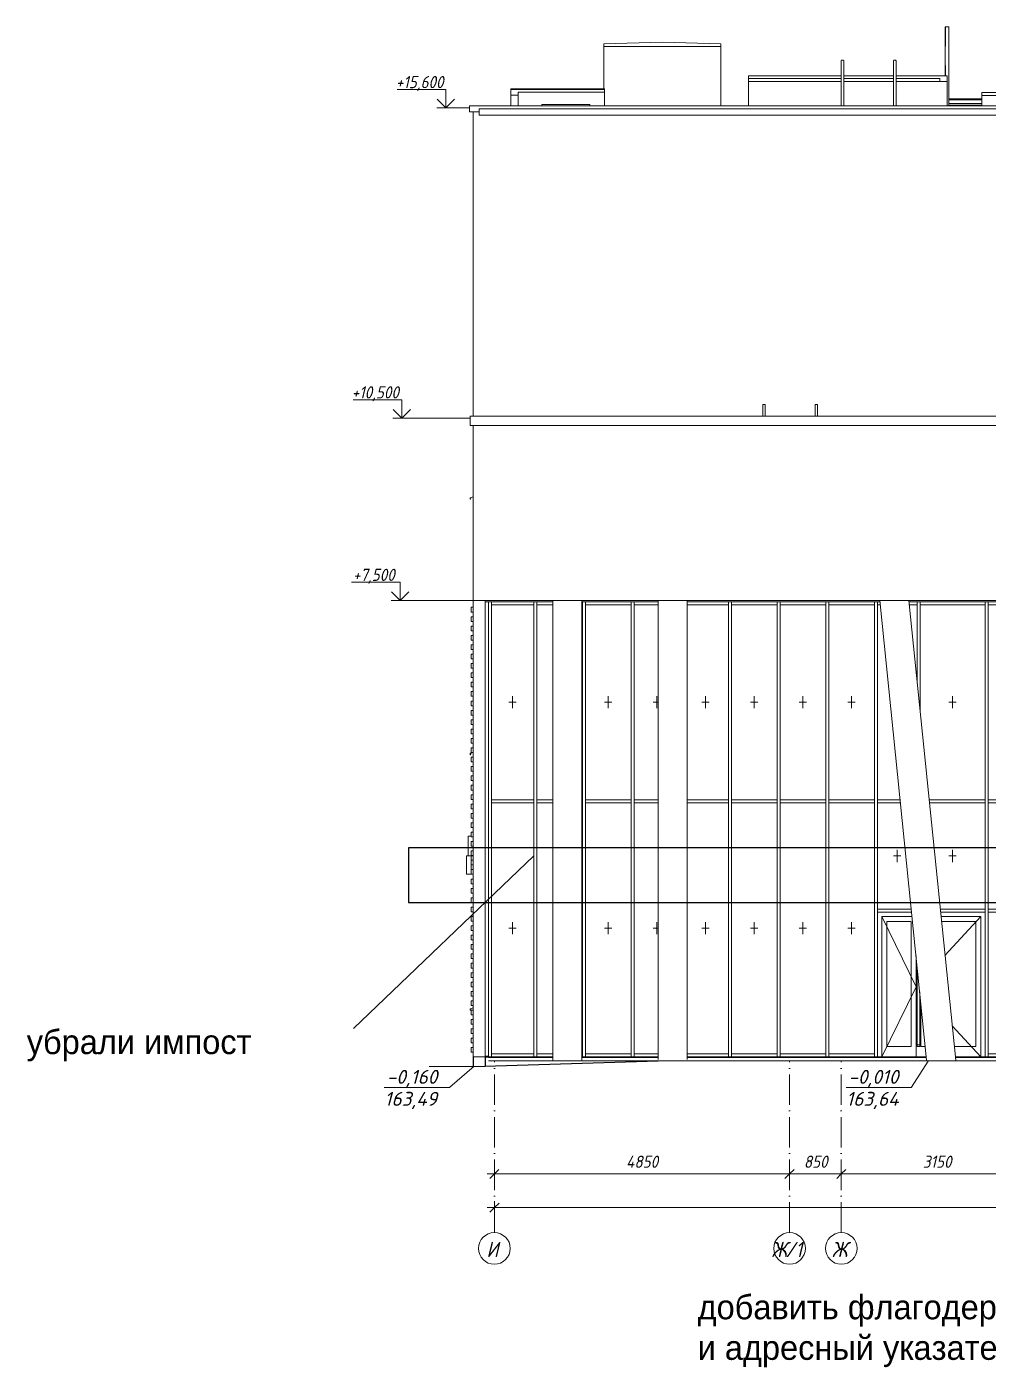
# Model space of a CAD drawing. Header units: millimetres. Extents: x -2128 to 116635, y -18248 to 18481.
# Drawn here: x 32590 to 48391, y -5103 to 16930 of the extents above; entities that cross this region are included whole.
import ezdxf

# ---------------------------------------------------------------- set-up
doc = ezdxf.new("R2010")
doc.units = ezdxf.units.MM
for name, pattern in [('200_ШТРИХ_ш1п0_6_', [160, 100, -60]), ('50_200_ШТРИХ_1Т_ш5_п1_п1_', [700, 500, -100, 0, -100]), ('Штрих', [635, 317.5, -317.5]), ('Штриховая', [600, 400, -200])]:
    doc.linetypes.add(name, pattern=pattern)
for name, color, linetype, lineweight in [('A-ANNO-DIMS', 7, 'Continuous', 9), ('A-ANNO-DIMS-100', 7, 'Continuous', 9), ('A-ANNO-NOTE', 7, 'Continuous', 9), ('A-COLS', 7, 'Continuous', 9), ('A-DETL-1', 7, 'Continuous', 5), ('A-DOOR-1', 7, 'Continuous', 5), ('A-FLOR', 7, 'Continuous', 9), ('A-GENM', 7, 'Continuous', 9), ('A-GENM-HDLN', 7, 'Штрих', 5), ('A-GLAZ-1', 7, 'Continuous', 5), ('A-GLAZ-3', 7, 'Штриховая', 5), ('A-GLAZ-CURT', 7, 'Continuous', 9), ('A-GLAZ-CURT-1', 7, 'Continuous', 5), ('A-GLAZ-CWMG', 7, 'Continuous', 9), ('A-ROOF', 7, 'Continuous', 9), ('A-WALL', 7, 'Continuous', 5), ('G-ANNO-DIMS', 7, 'Continuous', 9), ('G-ANNO-DIMS-1', 7, 'Continuous', 20), ('I-WALL', 7, 'Continuous', 5), ('S-COLS', 7, 'Continuous', 9), ('Оси', 7, 'Continuous', 9), ('Оси-1', 7, '50_200_ШТРИХ_1Т_ш5_п1_п1_', 9)]:
    doc.layers.add(name, color=color, linetype=linetype, lineweight=lineweight)
doc.layers.add('A-AREA', color=7, linetype='200_ШТРИХ_ш1п0_6_', lineweight=35, true_color=0x0000a0)
doc.styles.add('ISOCPEUR_I', font='isocpeui.ttf', dxfattribs={"width": 0.9, "height": 250})
doc.styles.add('ISOCPEUR_I_1', font='isocpeui.ttf', dxfattribs={"width": 0.9, "height": 200})
doc.styles.add('ISOCPEUR_I_2', font='isocpeui.ttf', dxfattribs={"height": 230})
doc.dimstyles.new('ISO-2_0_0_9К_Средний_с_подложкой_1', dxfattribs={"dimscale": 304.8, "dimtxt": 199.196235, "dimasz": 0.492126, "dimexe": 0.393701, "dimexo": 0, "dimgap": 0.131234, "dimtad": 1, "dimdec": 0, "dimzin": 0, "dimdsep": 46, "dimtxsty": 'ISOCPEUR_I_1', "dimblk1": 'OBLIQUE', "dimblk2": 'OBLIQUE', "dimsah": 1, "dimcen": 0.09, "dimdle": 0.393701, "dimazin": 0, "dimtfac": 1, "dimtdec": 4, "dimtix": 1, "dimtmove": 2, "dimatfit": 3, "dimfxl": 1, "dimtvp": 1, "dimtfill": 1, "dimtolj": 1, "dimtzin": 0, "dimarcsym": 2})

# ---------------------------------------------------------------- blocks, each defined once
blk = doc.blocks.new('Ось сетки - Круг_Ø6_00__ISO-2_5_0_9K_ кружки поменьше-23056867-АР2_Фасад ___-А')
at = {"layer": 'Оси'}
blk.add_circle((0, -3152), 260, dxfattribs=at)
blk = doc.blocks.new('DIMBLOCK28-АР2_Фасад ___-А')
at = {"layer": 'A-ANNO-DIMS-100', "transparency": 16777216}
for p, q in [((40276, -2374), (40276, -2600)), ((40276, -2480), (40276, -2374)), ((67276, -2374), (67276, -2600)), ((67276, -2480), (67276, -2374)), ((40156, -2480), (67396, -2480))]:
    blk.add_line(p, q, dxfattribs=at)
at = {"layer": 'A-ANNO-DIMS-100', "lineweight": 20, "transparency": 16777216}
for p, q in [((40276, -2480), (40351, -2405)), ((67276, -2480), (67351, -2405)), ((40276, -2480), (40201, -2555)), ((67276, -2480), (67201, -2555))]:
    blk.add_line(p, q, dxfattribs=at)
at = {"layer": 'A-ANNO-DIMS-100', "color": 0, "transparency": 16777216, "insert": (53235, -2179), "char_height": 200, "width": 758.48, "attachment_point": 1, "line_spacing_factor": 1.149209, "style": 'ISOCPEUR_I_1', "bg_fill": 3, "box_fill_scale": 1.25, "bg_fill_color": 256, "bg_fill_true_color": 13158600, "bg_fill_transparency": 0}
blk.add_mtext('27000', dxfattribs=at)
blk = doc.blocks.new('_Oblique')
at = {"color": 0, "linetype": 'ByBlock', "lineweight": -2}
blk.add_line((-0.5, -0.5), (0.5, 0.5), dxfattribs=at)

msp = doc.modelspace()

# ---------------------------------------------------------------- hatches: boundary and pattern name
at = {"layer": 'A-GENM'}
for points in [[(39815.2, 3125.5), (39815.2, 3127.8), (39814, 3127.8), (39814, 3125.5)], [(39814, 3123.9), (39815.2, 3123.9), (39815.2, 3125.5), (39814, 3125.5)], [(39815.2, 3119.2), (39815.2, 3123.9), (39814, 3123.9), (39814, 3119.2)], [(39815.2, 3113.4), (39815.2, 3119.2), (39814, 3119.2), (39814, 3113.4)], [(39814, 3110.1), (39815.2, 3110.8), (39815.2, 3113.4), (39814, 3112.9), (39814, 3110.8)], [(39814, 3045.2), (39815.2, 3045.2), (39815.2, 3065.3), (39814, 3065.3), (39814, 3048.9)]]:
    msp.add_hatch(color=256, dxfattribs=at).paths.add_polyline_path(points, flags=0)

# ---------------------------------------------------------------- linework, layer by layer
at = {"color": 1}
for p, q in [((51956, 3432), (38861, 3432)), ((38861, 3432), (38861, 2535)), ((37960, 464), (40920.8, 3300.2)), ((38861, 2535), (51956, 2535))]:
    msp.add_line(p, q, dxfattribs=at)
for p, q in [((39925.8, 0), (39925.8, -160)), ((40125.8, 0), (40125.8, -154.1)), ((39936.8, -160), (42966.8, -65))]:
    msp.add_line(p, q)
at = {"layer": 'A-ANNO-DIMS'}
for p, q in [((40155.8, -1927.5), (45125.8, -1927.5)), ((40275.8, -1821.5), (40275.8, -2047.5)), ((40275.8, -1927.5), (40275.8, -1821.5)), ((45125.8, -1821.5), (45125.8, -2047.5)), ((45125.8, -1927.5), (45125.8, -1821.5)), ((45125.8, -1821.5), (45125.8, -2047.5)), ((45125.8, -1927.5), (45125.8, -1821.5)), ((45125.8, -1927.5), (45975.8, -1927.5)), ((45975.8, -1821.5), (45975.8, -2047.5)), ((45975.8, -1927.5), (45975.8, -1821.5))]:
    msp.add_line(p, q, dxfattribs=at)
at = {"layer": 'A-ANNO-DIMS', "lineweight": 20}
for p, q in [((40275.8, -1927.5), (40200.8, -2002.5)), ((40275.8, -1927.5), (40350.8, -1852.5)), ((45125.8, -1927.5), (45050.8, -2002.5)), ((45125.8, -1927.5), (45050.8, -2002.5)), ((45125.8, -1927.5), (45200.8, -1852.5)), ((45125.8, -1927.5), (45200.8, -1852.5)), ((45975.8, -1927.5), (45900.8, -2002.5)), ((45975.8, -1927.5), (46050.8, -1852.5))]:
    msp.add_line(p, q, dxfattribs=at)
at = {"layer": 'A-ANNO-NOTE'}
for p, q in [((39941.7, -155.8), (39540.8, -501)), ((47405, -71.2), (47129.4, -501)), ((39540.8, -504.1), (38466, -504.1)), ((47129.4, -504.1), (46054.6, -504.1))]:
    msp.add_line(p, q, dxfattribs=at)
at = {"layer": 'A-AREA'}
msp.add_line((40175.8, 0), (40125.8, 0), dxfattribs=at)
at = {"layer": 'A-COLS'}
for p, q in [((41236.8, 7500), (41236.8, -54.1)), ((41714.8, -54.1), (41714.8, 7500)), ((42966.8, 7500), (42966.8, -48.1)), ((43444.8, -48.1), (43444.8, 7500)), ((46608, 7500), (47379.5, -53.9)), ((47857.5, -53.9), (47086, 7500))]:
    msp.add_line(p, q, dxfattribs=at)
at = {"layer": 'A-DETL-1'}
for p, q in [((39865.8, 15600), (39685.8, 15600)), ((39875.7, 10499.5), (39750.7, 10499.5)), ((40125.8, -160), (39205.8, -160))]:
    msp.add_line(p, q, dxfattribs=at)
at = {"layer": 'A-DOOR-1'}
for p, q in [((46642.8, 0), (46642.8, 2303)), ((47139.4, 2303), (46642.8, 2303)), ((46642.8, 2303), (47205.8, 1151.5)), ((46722.8, 2223), (46722.8, 170)), ((46722.8, 2223), (47125.8, 2223)), ((47125.8, 170), (47125.8, 2223)), ((48268.8, 2303), (47616.3, 2303)), ((47624.3, 2223), (48188.8, 2223)), ((48268.8, 2303), (47680.8, 1666.1)), ((48188.8, 2223), (48188.8, 170)), ((48268.8, 2303), (48268.8, 0)), ((47205.8, 1657.6), (47205.8, 0)), ((47205.8, 0), (47205.8, 1657.6)), ((47205.8, 1151.5), (46642.8, 0)), ((47225.8, 1173.2), (47205.8, 1151.5)), ((47205.8, 1151.5), (47225.8, 1129.8)), ((47285.8, 170), (47285.8, 866.3)), ((47799.7, 508.1), (48268.8, 0)), ((47205.8, 0), (46642.8, 0)), ((46722.8, 170), (47125.8, 170)), ((47357, 170), (47285.8, 170)), ((48188.8, 170), (47834.3, 170)), ((47374.1, 0), (47205.8, 0)), ((48268.8, 0), (47851.8, 0))]:
    msp.add_line(p, q, dxfattribs=at)
at = {"layer": 'A-FLOR'}
for p, q in [((48285.8, 15850), (48578.8, 15850)), ((48285.8, 15800), (48285.8, 15850)), ((48885.6, 15800), (48285.8, 15800)), ((40025.8, 15580), (56525.8, 15580)), ((40025.8, 15580), (40025.8, 15480)), ((56525.8, 15480), (40025.8, 15480)), ((40175.8, -15), (41236.8, -15)), ((52075.8, -65), (40175.8, -65)), ((41714.7, -15), (42966.8, -15)), ((43444.7, -15), (47375.6, -15)), ((47853.5, -15), (50644.1, -15))]:
    msp.add_line(p, q, dxfattribs=at)
at = {"layer": 'A-GENM'}
for p, q in [((47683.6, 16930), (47746.6, 16930)), ((47683.6, 16124), (47683.6, 16930)), ((47746.6, 16930), (47746.6, 15629.9)), ((45975.8, 16372.6), (45975.8, 15629.9)), ((46007.8, 16380.6), (45983.8, 16380.6)), ((45983.8, 16380.6), (46007.8, 16380.6)), ((46015.8, 15629.9), (46015.8, 16372.6)), ((46835.8, 16372.6), (46835.8, 15629.9)), ((46867.8, 16380.6), (46843.8, 16380.6)), ((46843.8, 16380.6), (46867.8, 16380.6)), ((46875.8, 15629.9), (46875.8, 16372.6)), ((48285.8, 15748), (47746.6, 15748)), ((47746.6, 15730), (48285.8, 15730)), ((39865.8, 15629.9), (39865.8, 15530)), ((56751.5, 15629.9), (39865.8, 15629.9)), ((39865.8, 15530), (40025.8, 15530)), ((44685.8, 10713.7), (44685.8, 10529.7)), ((44717.8, 10721.7), (44693.8, 10721.7)), ((44725.8, 10529.7), (44725.8, 10713.7)), ((45545.8, 10713.7), (45545.8, 10529.7)), ((45577.8, 10721.7), (45553.8, 10721.7)), ((45585.8, 10529.7), (45585.8, 10713.7)), ((39875.7, 10384), (39875.7, 10529.7)), ((52502.8, 10529.7), (39875.7, 10529.7)), ((39882.8, 10376.9), (52495.7, 10376.9)), ((39845.8, 3615), (39843.8, 3615)), ((39843.8, 3615), (39843.8, 3611.7)), ((39843.8, 3611.7), (39843.8, 3615)), ((39845.8, 3615), (39843.8, 3615)), ((39843.8, 3615), (39843.8, 3611.7)), ((39843.8, 3590), (39843.8, 3615)), ((39843.8, 3335), (39843.8, 3590)), ((39895.8, 3625), (39845.8, 3625)), ((39845.8, 3590), (39845.8, 3625)), ((39845.8, 3335), (39845.8, 3590)), ((39843.8, 3310), (39843.8, 3335)), ((39843.8, 3313.3), (39843.8, 3310)), ((39843.8, 3310), (39843.8, 3313.3)), ((39843.8, 3313.3), (39843.8, 3310)), ((39843.8, 3310), (39845.8, 3310)), ((39843.8, 3310), (39845.8, 3310)), ((39845.8, 3301.2), (39845.8, 3335)), ((39814, 3128.7), (39814, 3129.4)), ((39814, 3127.8), (39814, 3129.4)), ((39814, 3128.7), (39814, 3129.4)), ((39815.2, 3129.4), (39814, 3129.4)), ((39815.2, 3129.4), (39814, 3129.4)), ((39815.2, 3129.4), (39814, 3129.4)), ((39814, 3128.7), (39814, 3129.4)), ((39815.2, 3129.4), (39814, 3129.4)), ((39814, 3126.8), (39814, 3128.7)), ((39815.2, 3128.7), (39814, 3128.7)), ((39815.2, 3128.7), (39814, 3128.7)), ((39814, 3126.9), (39814, 3128.7)), ((39815.2, 3128.7), (39814, 3128.7)), ((39815.2, 3128.3), (39814, 3128.3)), ((39815.2, 3128), (39814, 3128)), ((39815.2, 3128), (39814, 3128)), ((39815.2, 3127.9), (39814, 3127.9)), ((39814, 3125.5), (39814, 3127.8)), ((39815.2, 3127.8), (39814, 3127.8)), ((39814, 3126.1), (39814, 3126.9)), ((39815.2, 3126.9), (39814, 3126.9)), ((39814, 3123.9), (39814, 3126.9)), ((39814, 3125.5), (39814, 3126.9)), ((39815.2, 3126.9), (39814, 3126.9)), ((39815.2, 3126.9), (39814, 3126.9)), ((39814, 3125.5), (39814, 3126.8)), ((39815.2, 3126.8), (39814, 3126.8)), ((39814, 3126.1), (39815.2, 3126.1)), ((39815.2, 3126.1), (39814, 3126.1)), ((39814, 3123.9), (39814, 3125.5)), ((39815.2, 3125.5), (39814, 3125.5)), ((39815.2, 3125.3), (39814, 3125.3)), ((39814, 3119.2), (39814, 3123.9)), ((39815.2, 3123.9), (39814, 3123.9)), ((39814, 3113.4), (39814, 3119.2)), ((39815.2, 3119.2), (39814, 3119.2)), ((39814, 3110.1), (39814, 3113.4)), ((39815.2, 3113.4), (39814, 3113.4)), ((39814, 3109), (39814, 3110.1)), ((39815.2, 3110.1), (39814, 3110.1)), ((39814, 3106.7), (39814, 3109.3)), ((39815.2, 3109.3), (39814, 3109.3)), ((39814, 3109.3), (39815.2, 3109.3)), ((39815.2, 3109.3), (39814, 3109.3)), ((39815.2, 3109), (39814, 3109)), ((39815.2, 3109), (39814, 3109)), ((39815.2, 3109), (39814, 3109)), ((39814, 3105.2), (39814, 3106.7)), ((39815.2, 3106.7), (39814, 3106.7)), ((39815.2, 3105.2), (39814, 3105.2)), ((39815.2, 3007), (39815.2, 3293)), ((39815.2, 3293), (39815.8, 3293)), ((39815.8, 3000), (39815.8, 3300)), ((39895.8, 3300), (39815.8, 3300)), ((39895.8, 3300), (39895.8, 3229.8)), ((39895.8, 3300), (39925.8, 3300)), ((39895.8, 3152.5), (39895.8, 3075.5)), ((39814, 3045.2), (39814, 3065.3)), ((39815.2, 3065.3), (39814, 3065.3)), ((39814, 3042.6), (39814, 3045.2)), ((39814, 3045.2), (39815.2, 3045.2)), ((39815.2, 3044.9), (39814, 3044.9)), ((39814, 3041.1), (39814, 3042.6)), ((39815.2, 3042.6), (39814, 3042.6)), ((39815.2, 3041.1), (39814, 3041.1)), ((39815.8, 3007), (39815.2, 3007)), ((39815.8, 3000), (39895.8, 3000))]:
    msp.add_line(p, q, dxfattribs=at)
at = {"layer": 'A-GENM', "flags": 128}
for points in [[(45983.8, 16380.6), (45982, 16380.4), (45980.3, 16379.8), (45978.8, 16378.9), (45977.5, 16377.6), (45976.5, 16376.1), (45976, 16374.4), (45975.8, 16372.6)], [(45975.8, 16372.6), (45976, 16374.4), (45976.5, 16376.1), (45977.5, 16377.6), (45978.8, 16378.9), (45980.3, 16379.8), (45982, 16380.4), (45983.8, 16380.6)], [(46015.8, 16372.6), (46015.6, 16374.4), (46015, 16376.1), (46014, 16377.6), (46012.7, 16378.9), (46011.2, 16379.8), (46009.5, 16380.4), (46007.8, 16380.6)], [(46007.8, 16380.6), (46009.5, 16380.4), (46011.2, 16379.8), (46012.7, 16378.9), (46014, 16377.6), (46015, 16376.1), (46015.6, 16374.4), (46015.8, 16372.6)], [(46843.8, 16380.6), (46842, 16380.4), (46840.3, 16379.8), (46838.8, 16378.9), (46837.5, 16377.6), (46836.5, 16376.1), (46836, 16374.4), (46835.8, 16372.6)], [(46835.8, 16372.6), (46836, 16374.4), (46836.5, 16376.1), (46837.5, 16377.6), (46838.8, 16378.9), (46840.3, 16379.8), (46842, 16380.4), (46843.8, 16380.6)], [(46875.8, 16372.6), (46875.6, 16374.4), (46875, 16376.1), (46874, 16377.6), (46872.7, 16378.9), (46871.2, 16379.8), (46869.5, 16380.4), (46867.8, 16380.6)], [(46867.8, 16380.6), (46869.5, 16380.4), (46871.2, 16379.8), (46872.7, 16378.9), (46874, 16377.6), (46875, 16376.1), (46875.6, 16374.4), (46875.8, 16372.6)], [(44693.8, 10721.7), (44692, 10721.5), (44690.3, 10720.9), (44688.8, 10720), (44687.5, 10718.7), (44686.5, 10717.2), (44686, 10715.5), (44685.8, 10713.7)], [(44725.8, 10713.7), (44725.6, 10715.5), (44725, 10717.2), (44724, 10718.7), (44722.7, 10720), (44721.2, 10720.9), (44719.5, 10721.5), (44717.8, 10721.7)], [(45553.8, 10721.7), (45552, 10721.5), (45550.3, 10720.9), (45548.8, 10720), (45547.5, 10718.7), (45546.5, 10717.2), (45546, 10715.5), (45545.8, 10713.7)], [(45585.8, 10713.7), (45585.6, 10715.5), (45585, 10717.2), (45584, 10718.7), (45582.7, 10720), (45581.2, 10720.9), (45579.5, 10721.5), (45577.8, 10721.7)]]:
    msp.add_lwpolyline(points, dxfattribs=at)
at = {"layer": 'A-GENM'}
msp.add_open_spline([(39883.5, 10377), (39883.2, 10376.9), (39882.7, 10376.9), (39881.8, 10377), (39881, 10377.1), (39880.2, 10377.4), (39879.4, 10377.8), (39878.7, 10378.2), (39878, 10378.8), (39877.4, 10379.4), (39876.9, 10380), (39876.3, 10381), (39875.8, 10382.3), (39875.7, 10383.5), (39875.7, 10384)], degree=3, knots=[0.22222222, 0.22222222, 0.22222222, 0.22222222, 0.27777778, 0.33333333, 0.38888889, 0.44444444, 0.5, 0.55555556, 0.61111111, 0.66666667, 0.72222222, 0.77777778, 0.88888889, 1, 1, 1, 1], dxfattribs=at)
msp.add_open_spline([(39883.5, 10377), (39883.2, 10376.9), (39882.7, 10376.9), (39882.1, 10377), (39881.8, 10377)], degree=3, dxfattribs=at)
at = {"layer": 'A-GENM-HDLN'}
msp.add_line((47689.6, 16930), (47689.6, 16124), dxfattribs=at)
at = {"layer": 'A-GLAZ-1'}
for p, q in [((39925.8, 9202.5), (39875.8, 9188)), ((39875.8, 9188), (39875.8, 9163)), ((39875.8, 9163), (39881.8, 9163)), ((39876.8, 9187.2), (39925.8, 9201.5)), ((39876.8, 9164), (39876.8, 9187.2)), ((39881.1, 9164), (39876.8, 9164)), ((39885.9, 9177.4), (39881.1, 9164)), ((39881.8, 9163), (39886.9, 9177.1)), ((39886.9, 9177.1), (39885.9, 9177.4)), ((39918.6, 5000.5), (39875.8, 4988)), ((39875.8, 4988), (39875.8, 4963)), ((39875.8, 4963), (39881.8, 4963)), ((39876.8, 4987.2), (39922.2, 5000.5)), ((39876.8, 4964), (39876.8, 4987.2)), ((39881.1, 4964), (39876.8, 4964)), ((39885.9, 4977.4), (39881.1, 4964)), ((39881.8, 4963), (39886.9, 4977.1)), ((39886.9, 4977.1), (39885.9, 4977.4)), ((39925.8, 802.5), (39875.8, 788)), ((39875.8, 788), (39875.8, 763)), ((39875.8, 763), (39881.8, 763)), ((39876.8, 787.2), (39925.8, 801.5)), ((39876.8, 764), (39876.8, 787.2)), ((39881.1, 764), (39876.8, 764)), ((39885.9, 777.4), (39881.1, 764)), ((39881.8, 763), (39886.9, 777.1)), ((39886.9, 777.1), (39885.9, 777.4))]:
    msp.add_line(p, q, dxfattribs=at)
at = {"layer": 'A-GLAZ-3'}
for p, q in [((40513.3, 5827.7), (40633.3, 5827.7)), ((40573.3, 5927.7), (40573.3, 5727.7)), ((42085.8, 5827.7), (42205.8, 5827.7)), ((42145.8, 5927.7), (42145.8, 5727.7)), ((42885.8, 5827.7), (42967.1, 5827.7)), ((42945.8, 5927.7), (42945.8, 5727.7)), ((43685.8, 5827.7), (43805.8, 5827.7)), ((43745.8, 5927.7), (43745.8, 5727.7)), ((44485.8, 5827.7), (44605.8, 5827.7)), ((44545.8, 5927.7), (44545.8, 5727.7)), ((45285.8, 5827.7), (45405.8, 5827.7)), ((45345.8, 5927.7), (45345.8, 5727.7)), ((46085.8, 5827.7), (46205.8, 5827.7)), ((46145.8, 5927.7), (46145.8, 5727.7)), ((47745.8, 5827.7), (47865.8, 5827.7)), ((47805.8, 5927.7), (47805.8, 5727.7)), ((46895.8, 3400.2), (46895.8, 3200.2)), ((47805.8, 3400.2), (47805.8, 3200.2)), ((46835.8, 3300.2), (46955.8, 3300.2)), ((47745.8, 3300.2), (47865.8, 3300.2)), ((40573.3, 2212.7), (40573.3, 2012.7)), ((42145.8, 2212.7), (42145.8, 2012.7)), ((42945.8, 2212.7), (42945.8, 2012.7)), ((43745.8, 2212.7), (43745.8, 2012.7)), ((44545.8, 2212.7), (44545.8, 2012.7)), ((45345.8, 2212.7), (45345.8, 2012.7)), ((46145.8, 2212.7), (46145.8, 2012.7)), ((40513.3, 2112.7), (40633.3, 2112.7)), ((42085.8, 2112.7), (42205.8, 2112.7)), ((42885.8, 2112.7), (42966.9, 2112.7)), ((43685.8, 2112.7), (43805.8, 2112.7)), ((44485.8, 2112.7), (44605.8, 2112.7)), ((45285.8, 2112.7), (45405.8, 2112.7)), ((46085.8, 2112.7), (46205.8, 2112.7))]:
    msp.add_line(p, q, dxfattribs=at)
at = {"layer": 'A-GLAZ-CURT'}
for p, q in [((47225.8, 1454.1), (47225.8, 170)), ((47265.8, 170), (47265.8, 1064.2)), ((47223.8, 195.3), (47223.8, 170)), ((47223.8, 195.3), (47267.8, 195.3)), ((47267.8, 170), (47223.8, 170)), ((47267.8, 170), (47267.8, 195.3))]:
    msp.add_line(p, q, dxfattribs=at)
at = {"layer": 'A-GLAZ-CURT-1'}
for p, q in [((46642.8, 0), (46570.8, 0)), ((48340.8, 0), (48268.8, 0))]:
    msp.add_line(p, q, dxfattribs=at)
at = {"layer": 'A-GLAZ-CWMG'}
for p, q in [((40125.8, 7480), (40175.8, 7480)), ((40175.8, 7480.1), (40225.8, 7480.1)), ((40175.8, 7480.1), (40175.8, 4200.4)), ((40225.8, 7430.1), (40225.8, 7480.1)), ((40225.8, 7480.1), (40920.8, 7480.1)), ((40225.8, 7480.1), (40225.8, 4200.4)), ((40225.8, 7430.1), (40920.8, 7430.1)), ((40920.8, 7480.1), (40970.8, 7480.1)), ((40920.8, 7480.1), (40920.8, 4200.4)), ((40920.8, 7480.1), (40920.8, 7430.1)), ((40970.8, 7480.1), (40970.8, 4200.4)), ((40970.8, 7430.1), (40970.8, 7480.1)), ((40970.8, 7480.1), (41238.3, 7480.1)), ((40970.8, 7430.1), (41238, 7430.1)), ((41713.2, 7480.1), (41720.8, 7480.1)), ((41713.5, 7430.1), (41720.8, 7430.1)), ((41720.8, 7480.1), (41770.8, 7480.1)), ((41720.8, 7480.1), (41720.8, 4200.4)), ((41720.8, 7480.1), (41720.8, 7430.1)), ((41770.8, 7480.1), (41770.8, 4200.4)), ((41770.8, 7430.1), (41770.8, 7480.1)), ((41770.8, 7480.1), (42520.8, 7480.1)), ((41770.8, 7430.1), (42520.8, 7430.1)), ((42520.8, 7480.1), (42570.8, 7480.1)), ((42520.8, 7480.1), (42520.8, 4200.4)), ((42520.8, 7480.1), (42520.8, 7430.1)), ((42570.8, 7480.1), (42570.8, 4200.4)), ((42570.8, 7430.1), (42570.8, 7480.1)), ((42570.8, 7480.1), (42968.3, 7480.1)), ((42570.8, 7430.1), (42968, 7430.1)), ((43443.2, 7480.1), (44120.8, 7480.1)), ((43443.5, 7430.1), (44120.8, 7430.1)), ((44120.8, 7480.1), (44170.8, 7480.1)), ((44120.8, 7480.1), (44120.8, 4200.4)), ((44120.8, 7480.1), (44120.8, 7430.1)), ((44170.8, 7480.1), (44170.8, 4200.4)), ((44170.8, 7430.1), (44170.8, 7480.1)), ((44170.8, 7480.1), (44920.8, 7480.1)), ((44170.8, 7430.1), (44920.8, 7430.1)), ((44920.8, 7480.1), (44970.8, 7480.1)), ((44920.8, 7480.1), (44920.8, 4200.4)), ((44920.8, 7480.1), (44920.8, 7430.1)), ((44970.8, 7480.1), (44970.8, 4200.4)), ((44970.8, 7430.1), (44970.8, 7480.1)), ((44970.8, 7480.1), (45720.8, 7480.1)), ((44970.8, 7430.1), (45720.8, 7430.1)), ((45720.8, 7480.1), (45770.8, 7480.1)), ((45720.8, 7480.1), (45720.8, 4200.4)), ((45720.8, 7480.1), (45720.8, 7430.1)), ((45770.8, 7480.1), (45770.8, 4200.4)), ((45770.8, 7430.1), (45770.8, 7480.1)), ((45770.8, 7480.1), (46125.8, 7480.1)), ((45770.8, 7430.1), (46125.8, 7430.1)), ((46125.8, 7480.1), (46520.8, 7480.1)), ((46125.8, 7430.1), (46520.8, 7430.1)), ((46520.8, 7480.1), (46570.8, 7480.1)), ((46520.8, 7480.1), (46520.8, 4200.4)), ((46520.8, 7480.1), (46520.8, 7430.1)), ((46570.8, 7480.1), (46570.8, 4200.4)), ((46570.8, 7430.1), (46570.8, 7480.1)), ((46570.8, 7480.1), (46611.6, 7480.1)), ((46570.8, 7430.1), (46616.4, 7430.1)), ((47086.6, 7480.1), (47220.8, 7480.1)), ((47091.9, 7430.1), (47220.8, 7430.1)), ((47220.8, 7480.1), (47270.8, 7480.1)), ((47220.8, 7480.1), (47220.8, 6179)), ((47220.8, 7480.1), (47220.8, 7430.1)), ((47270.8, 7480.1), (47270.8, 5684.6)), ((47270.8, 7430.1), (47270.8, 7480.1)), ((47270.8, 7480.1), (48340.8, 7480.1)), ((47270.8, 7430.1), (48340.8, 7430.1)), ((48340.8, 7480.1), (48340.8, 7430.1)), ((48340.8, 7480.1), (48390.8, 7480.1)), ((48340.8, 7480.1), (48340.8, 4200.4)), ((48390.8, 7430.1), (48390.8, 7480.1)), ((48390.8, 7480.1), (48940.8, 7480.1)), ((48390.8, 7480.1), (48390.8, 4200.4)), ((48390.8, 7430.1), (48940.8, 7430.1)), ((40175.8, 4200.4), (40175.8, 2400)), ((40225.8, 4175.4), (40225.8, 4225.4)), ((40225.8, 4225.4), (40920.8, 4225.4)), ((40225.8, 4200.4), (40225.8, 2400)), ((40920.8, 4225.4), (40920.8, 4175.4)), ((40920.8, 4200.4), (40920.8, 2400)), ((40970.8, 4175.4), (40970.8, 4225.4)), ((40970.8, 4225.4), (41237.1, 4225.4)), ((40970.8, 4200.4), (40970.8, 2400)), ((41714.2, 4225.4), (41720.8, 4225.4)), ((41720.8, 4225.4), (41720.8, 4175.4)), ((41720.8, 4200.4), (41720.8, 2400)), ((41770.8, 4175.4), (41770.8, 4225.4)), ((41770.8, 4225.4), (42520.8, 4225.4)), ((41770.8, 4200.4), (41770.8, 2400)), ((42520.8, 4225.4), (42520.8, 4175.4)), ((42520.8, 4200.4), (42520.8, 2400)), ((42570.8, 4175.4), (42570.8, 4225.4)), ((42570.8, 4225.4), (42967.1, 4225.4)), ((42570.8, 4200.4), (42570.8, 2400)), ((43444.4, 4225.4), (44120.8, 4225.4)), ((44120.8, 4225.4), (44120.8, 4175.4)), ((44120.8, 4200.4), (44120.8, 2400)), ((44170.8, 4175.4), (44170.8, 4225.4)), ((44170.8, 4225.4), (44920.8, 4225.4)), ((44170.8, 4200.4), (44170.8, 2400)), ((44920.8, 4225.4), (44920.8, 4175.4)), ((44920.8, 4200.4), (44920.8, 2400)), ((44970.8, 4175.4), (44970.8, 4225.4)), ((44970.8, 4225.4), (45720.8, 4225.4)), ((44970.8, 4200.4), (44970.8, 2400)), ((45720.8, 4225.4), (45720.8, 4175.4)), ((45720.8, 4200.4), (45720.8, 2400)), ((45770.8, 4175.4), (45770.8, 4225.4)), ((45770.8, 4225.4), (46125.8, 4225.4)), ((45770.8, 4200.4), (45770.8, 2400)), ((46125.8, 4225.4), (46520.8, 4225.4)), ((46520.8, 4225.4), (46520.8, 4175.4)), ((46520.8, 4200.4), (46520.8, 2400)), ((46570.8, 4175.4), (46570.8, 4225.4)), ((46570.8, 4225.4), (46943.2, 4225.4)), ((46570.8, 4200.4), (46570.8, 2400)), ((47419.7, 4225.4), (48340.8, 4225.4)), ((48340.8, 4225.4), (48340.8, 4175.4)), ((48340.8, 4200.4), (48340.8, 2400)), ((48390.8, 4175.4), (48390.8, 4225.4)), ((48390.8, 4225.4), (48940.8, 4225.4)), ((48390.8, 4200.4), (48390.8, 2400)), ((40225.8, 4175.4), (40920.8, 4175.4)), ((40970.8, 4175.4), (41237.1, 4175.4)), ((41714.3, 4175.4), (41720.8, 4175.4)), ((41770.8, 4175.4), (42520.8, 4175.4)), ((42570.8, 4175.4), (42967.1, 4175.4)), ((43444.4, 4175.4), (44120.8, 4175.4)), ((44170.8, 4175.4), (44920.8, 4175.4)), ((44970.8, 4175.4), (45720.8, 4175.4)), ((45770.8, 4175.4), (46125.8, 4175.4)), ((46125.8, 4175.4), (46520.8, 4175.4)), ((46570.8, 4175.4), (46948.5, 4175.4)), ((47424.6, 4175.4), (48340.8, 4175.4)), ((48390.8, 4175.4), (48940.8, 4175.4)), ((46570.8, 2375), (46570.8, 2425)), ((46570.8, 2425), (47126.6, 2425)), ((47604.1, 2425), (48340.8, 2425)), ((48340.8, 2425), (48340.8, 2375)), ((48390.8, 2375), (48390.8, 2425)), ((48390.8, 2425), (48940.8, 2425)), ((40175.8, 2400), (40175.8, 0)), ((40225.8, 2400), (40225.8, 0)), ((40920.8, 2400), (40920.8, 0)), ((40970.8, 2400), (40970.8, 0)), ((41720.8, 2400), (41720.8, 0)), ((41770.8, 2400), (41770.8, 0)), ((42520.8, 2400), (42520.8, 0)), ((42570.8, 2400), (42570.8, 0)), ((44120.8, 2400), (44120.8, 0)), ((44170.8, 2400), (44170.8, 0)), ((44920.8, 2400), (44920.8, 0)), ((44970.8, 2400), (44970.8, 0)), ((45720.8, 2400), (45720.8, 0)), ((45770.8, 2400), (45770.8, 0)), ((46520.8, 2400), (46520.8, 0)), ((46570.8, 2400), (46570.8, 0)), ((46570.8, 2375), (47131.8, 2375)), ((47609.1, 2375), (48340.8, 2375)), ((48340.8, 2400), (48340.8, 0)), ((48390.8, 2400), (48390.8, 0)), ((48390.8, 2375), (48940.8, 2375)), ((40175.8, 0), (40166.9, 0)), ((40225.8, 0), (40175.8, 0)), ((40225.8, 0), (40225.8, 50)), ((40920.8, 50), (40225.8, 50)), ((40920.8, 0), (40225.8, 0)), ((40920.8, 50), (40920.8, 0)), ((40970.8, 0), (40920.8, 0)), ((40970.8, 0), (40970.8, 50)), ((41236.8, 50), (40970.8, 50)), ((41236.8, 0), (40970.8, 0)), ((41720.8, 0), (41714.5, 0)), ((41720.8, 50), (41714.7, 50)), ((41720.8, 50), (41720.8, 0)), ((41770.8, 0), (41720.8, 0)), ((41770.8, 0), (41770.8, 50)), ((42520.8, 50), (41770.8, 50)), ((42520.8, 0), (41770.8, 0)), ((42520.8, 50), (42520.8, 0)), ((42570.8, 0), (42520.8, 0)), ((42570.8, 0), (42570.8, 50)), ((42966.8, 50), (42570.8, 50)), ((42966.8, 0), (42570.8, 0)), ((44120.8, 0), (43444.5, 0)), ((44120.8, 50), (43444.7, 50)), ((44120.8, 50), (44120.8, 0)), ((44170.8, 0), (44120.8, 0)), ((44170.8, 0), (44170.8, 50)), ((44920.8, 50), (44170.8, 50)), ((44920.8, 0), (44170.8, 0)), ((44920.8, 50), (44920.8, 0)), ((44970.8, 0), (44920.8, 0)), ((44970.8, 0), (44970.8, 50)), ((45720.8, 50), (44970.8, 50)), ((45720.8, 0), (44970.8, 0)), ((45720.8, 50), (45720.8, 0)), ((45770.8, 0), (45720.8, 0)), ((45770.8, 0), (45770.8, 50)), ((46125.8, 50), (45770.8, 50)), ((46125.8, 0), (45770.8, 0)), ((46520.8, 50), (46125.8, 50)), ((46520.8, 0), (46125.8, 0)), ((46520.8, 50), (46520.8, 0)), ((46570.8, 0), (46520.8, 0)), ((48390.8, 0), (48340.8, 0)), ((48390.8, 0), (48390.8, 50)), ((48940.8, 50), (48390.8, 50)), ((48940.8, 0), (48390.8, 0))]:
    msp.add_line(p, q, dxfattribs=at)
at = {"layer": 'A-ROOF'}
for p, q in [((43035.8, 16677.8), (42075.8, 16649)), ((42075.8, 16649), (42075.8, 16605)), ((42075.8, 16605), (43995.8, 16605)), ((43995.8, 16649), (43035.8, 16677.8)), ((43995.8, 16649), (43995.8, 16605)), ((44452.7, 16030), (44452.7, 16124)), ((45976, 16124), (44452.7, 16124)), ((46836, 16124), (46015.5, 16124)), ((47714.6, 16124), (46875.5, 16124)), ((47714.6, 16030), (47714.6, 16124)), ((40545.8, 15912.2), (40545.8, 15805)), ((40545.8, 15912.2), (42085.4, 15912.2)), ((42085.4, 15899), (40545.8, 15899)), ((42085.4, 15853), (42085.4, 15912.2)), ((45976, 16030), (44452.7, 16030)), ((46836, 16030), (46015.5, 16030)), ((47714.6, 16030), (46875.5, 16030)), ((40665.8, 15805), (40545.8, 15805)), ((40665.8, 15805), (40665.8, 15853)), ((40665.8, 15853), (42085.4, 15853)), ((48285.8, 15667), (47746.6, 15667)), ((48285.8, 15644), (47746.6, 15644))]:
    msp.add_line(p, q, dxfattribs=at)
at = {"layer": 'A-WALL'}
for p, q in [((42075.8, 15912.2), (42075.8, 16605)), ((43995.8, 16605), (43995.8, 15629.9)), ((45976, 16080), (44452.7, 16080)), ((44452.7, 15629.9), (44452.7, 16030)), ((46836, 16080), (46015.5, 16080)), ((47594.6, 16080), (46875.5, 16080)), ((47594.6, 16030), (47594.6, 16080)), ((47714.6, 16030), (47714.6, 15629.9)), ((40545.8, 15629.9), (40545.8, 15805)), ((40565.8, 15804.9), (40665.8, 15804.9)), ((40665.8, 15805), (40665.8, 15629.9)), ((41055.4, 15629.9), (41055.4, 15655)), ((41055.4, 15655), (41845.4, 15655)), ((41845.4, 15655), (41845.4, 15629.9)), ((42085.4, 15629.9), (42085.4, 15853)), ((39925.8, 15530), (39925.8, 10529.7)), ((39925.8, 7500), (39925.8, 10377)), ((39925.8, 7500), (52452.8, 7500)), ((40166.9, 0), (40125.8, 0))]:
    msp.add_line(p, q, dxfattribs=at)
at = {"layer": 'G-ANNO-DIMS', "extrusion": (0, 0, -1)}
for p, q in [((39478.8, 15900), (38678.8, 15900)), ((39478.8, 15600), (39478.8, 15900)), ((39630.4, 15600), (39330.4, 15600)), ((38753, 10799.5), (37953, 10799.5)), ((38753, 10499.5), (38753, 10799.5)), ((38904.6, 10499.5), (38604.6, 10499.5)), ((38725.9, 7800), (37925.9, 7800)), ((38725.9, 7500), (38725.9, 7800)), ((38877.5, 7500), (38577.5, 7500))]:
    msp.add_line(p, q, dxfattribs=at)
at = {"layer": 'G-ANNO-DIMS'}
for p, q in [((39733.2, 15600), (39478.8, 15600)), ((39819.3, 10499.5), (38753, 10499.5)), ((41540.9, 7500), (38725.9, 7500))]:
    msp.add_line(p, q, dxfattribs=at)
at = {"layer": 'G-ANNO-DIMS-1', "extrusion": (0, 0, -1)}
for p, q in [((39478.8, 15600), (39337.3, 15741.4)), ((39478.8, 15600), (39620.2, 15741.4)), ((38753, 10499.5), (38611.6, 10641)), ((38753, 10499.5), (38894.4, 10641)), ((38725.9, 7500), (38584.4, 7641.4)), ((38725.9, 7500), (38867.3, 7641.4))]:
    msp.add_line(p, q, dxfattribs=at)
at = {"layer": 'I-WALL'}
for p, q in [((48285.8, 15629.9), (48285.8, 15800)), ((39895.8, 7310.5), (39895.8, 7387.5)), ((39925.8, 7387.5), (39895.8, 7387.5)), ((39925.8, 7310.5), (39895.8, 7310.5)), ((39895.8, 7156.5), (39895.8, 7233.5)), ((39925.8, 7233.5), (39895.8, 7233.5)), ((39925.8, 7156.5), (39895.8, 7156.5)), ((39895.8, 7002.5), (39895.8, 7079.5)), ((39925.8, 7079.5), (39895.8, 7079.5)), ((39925.8, 7002.5), (39895.8, 7002.5)), ((39895.8, 6848.5), (39895.8, 6925.5)), ((39925.8, 6925.5), (39895.8, 6925.5)), ((39925.8, 6848.5), (39895.8, 6848.5)), ((39895.8, 6694.5), (39895.8, 6771.5)), ((39925.8, 6771.5), (39895.8, 6771.5)), ((39925.8, 6694.5), (39895.8, 6694.5)), ((39895.8, 6540.5), (39895.8, 6617.5)), ((39925.8, 6617.5), (39895.8, 6617.5)), ((39925.8, 6540.5), (39895.8, 6540.5)), ((39895.8, 6386.5), (39895.8, 6463.5)), ((39925.8, 6463.5), (39895.8, 6463.5)), ((39925.8, 6386.5), (39895.8, 6386.5)), ((39895.8, 6232.5), (39895.8, 6309.5)), ((39925.8, 6309.5), (39895.8, 6309.5)), ((39925.8, 6232.5), (39895.8, 6232.5)), ((39895.8, 6078.5), (39895.8, 6155.5)), ((39925.8, 6155.5), (39895.8, 6155.5)), ((39925.8, 6078.5), (39895.8, 6078.5)), ((39895.8, 5924.5), (39895.8, 6001.5)), ((39925.8, 6001.5), (39895.8, 6001.5)), ((39925.8, 5924.5), (39895.8, 5924.5)), ((39895.8, 5770.5), (39895.8, 5847.5)), ((39925.8, 5847.5), (39895.8, 5847.5)), ((39925.8, 5770.5), (39895.8, 5770.5)), ((39895.8, 5616.5), (39895.8, 5693.5)), ((39925.8, 5693.5), (39895.8, 5693.5)), ((39925.8, 5616.5), (39895.8, 5616.5)), ((39895.8, 5462.5), (39895.8, 5539.5)), ((39925.8, 5539.5), (39895.8, 5539.5)), ((39925.8, 5462.5), (39895.8, 5462.5)), ((39895.8, 5308.5), (39895.8, 5385.5)), ((39925.8, 5385.5), (39895.8, 5385.5)), ((39925.8, 5308.5), (39895.8, 5308.5)), ((39895.8, 5154.5), (39895.8, 5231.5)), ((39925.8, 5231.5), (39895.8, 5231.5)), ((39925.8, 5154.5), (39895.8, 5154.5)), ((39895.8, 5000.5), (39895.8, 5077.5)), ((39925.8, 5077.5), (39895.8, 5077.5)), ((39925.8, 5000.5), (39895.8, 5000.5)), ((39895.8, 4846.5), (39895.8, 4923.5)), ((39925.8, 4923.5), (39895.8, 4923.5)), ((39925.8, 4846.5), (39895.8, 4846.5)), ((39895.8, 4692.5), (39895.8, 4769.5)), ((39925.8, 4769.5), (39895.8, 4769.5)), ((39925.8, 4692.5), (39895.8, 4692.5)), ((39895.8, 4538.5), (39895.8, 4615.5)), ((39925.8, 4615.5), (39895.8, 4615.5)), ((39925.8, 4538.5), (39895.8, 4538.5)), ((39895.8, 4384.5), (39895.8, 4461.5)), ((39925.8, 4461.5), (39895.8, 4461.5)), ((39925.8, 4384.5), (39895.8, 4384.5)), ((39895.8, 4230.5), (39895.8, 4307.5)), ((39925.8, 4307.5), (39895.8, 4307.5)), ((39925.8, 4230.5), (39895.8, 4230.5)), ((39895.8, 4076), (39895.8, 4153)), ((39925.8, 4153), (39895.8, 4153)), ((39925.8, 4076), (39895.8, 4076)), ((39895.8, 3922), (39895.8, 3999)), ((39925.8, 3999), (39895.8, 3999)), ((39925.8, 3922), (39895.8, 3922)), ((39895.8, 3768), (39895.8, 3845)), ((39925.8, 3845), (39895.8, 3845)), ((39925.8, 3768), (39895.8, 3768)), ((39895.8, 3614), (39895.8, 3691)), ((39925.8, 3691), (39895.8, 3691)), ((39925.8, 3614), (39895.8, 3614)), ((39895.8, 3460.5), (39895.8, 3537.5)), ((39925.8, 3537.5), (39895.8, 3537.5)), ((39925.8, 3460.5), (39895.8, 3460.5)), ((39895.8, 3306.5), (39895.8, 3383.5)), ((39925.8, 3383.5), (39895.8, 3383.5)), ((39925.8, 3306.5), (39895.8, 3306.5)), ((39895.8, 3152.5), (39895.8, 3229.8)), ((39925.8, 3229.8), (39895.8, 3229.8)), ((39925.8, 3152.5), (39895.8, 3152.5)), ((39895.8, 2998.5), (39895.8, 3075.5)), ((39925.8, 3075.5), (39895.8, 3075.5)), ((39925.8, 2998.5), (39895.8, 2998.5)), ((39895.8, 2844.5), (39895.8, 2921.5)), ((39925.8, 2921.5), (39895.8, 2921.5)), ((39925.8, 2844.5), (39895.8, 2844.5)), ((39895.8, 2690.5), (39895.8, 2767.5)), ((39925.8, 2767.5), (39895.8, 2767.5)), ((39925.8, 2690.5), (39895.8, 2690.5)), ((39895.8, 2536.5), (39895.8, 2613.5)), ((39925.8, 2613.5), (39895.8, 2613.5)), ((39925.8, 2536.5), (39895.8, 2536.5)), ((39895.8, 2382.5), (39895.8, 2459.5)), ((39925.8, 2459.5), (39895.8, 2459.5)), ((39925.8, 2382.5), (39895.8, 2382.5)), ((39895.8, 2228.5), (39895.8, 2305.5)), ((39925.8, 2305.5), (39895.8, 2305.5)), ((39925.8, 2228.5), (39895.8, 2228.5)), ((39895.8, 2074.5), (39895.8, 2151.5)), ((39925.8, 2151.5), (39895.8, 2151.5)), ((39925.8, 2074.5), (39895.8, 2074.5)), ((39895.8, 1920.5), (39895.8, 1997.5)), ((39925.8, 1997.5), (39895.8, 1997.5)), ((39925.8, 1920.5), (39895.8, 1920.5)), ((39895.8, 1766.5), (39895.8, 1843.5)), ((39925.8, 1843.5), (39895.8, 1843.5)), ((39925.8, 1766.5), (39895.8, 1766.5)), ((39895.8, 1612.5), (39895.8, 1689.5)), ((39925.8, 1689.5), (39895.8, 1689.5)), ((39925.8, 1612.5), (39895.8, 1612.5)), ((39895.8, 1458.5), (39895.8, 1535.5)), ((39925.8, 1535.5), (39895.8, 1535.5)), ((39925.8, 1458.5), (39895.8, 1458.5)), ((39895.8, 1304.5), (39895.8, 1381.5)), ((39925.8, 1381.5), (39895.8, 1381.5)), ((39925.8, 1304.5), (39895.8, 1304.5)), ((39895.8, 1150.5), (39895.8, 1227.5)), ((39925.8, 1227.5), (39895.8, 1227.5)), ((39925.8, 1150.5), (39895.8, 1150.5)), ((39895.8, 996.5), (39895.8, 1073.5)), ((39925.8, 1073.5), (39895.8, 1073.5)), ((39925.8, 996.5), (39895.8, 996.5)), ((39895.8, 842.5), (39895.8, 919.5)), ((39925.8, 919.5), (39895.8, 919.5)), ((39925.8, 842.5), (39895.8, 842.5)), ((39895.8, 688.5), (39895.8, 765.5)), ((39925.8, 765.5), (39895.8, 765.5)), ((39925.8, 688.5), (39895.8, 688.5)), ((39895.8, 534.5), (39895.8, 611.5)), ((39925.8, 611.5), (39895.8, 611.5)), ((39925.8, 534.5), (39895.8, 534.5)), ((39895.8, 380.5), (39895.8, 457.5)), ((39925.8, 457.5), (39895.8, 457.5)), ((39895.8, 380.5), (39925.8, 380.5)), ((39895.8, 226.5), (39895.8, 303.5)), ((39925.8, 303.5), (39895.8, 303.5)), ((39895.8, 226.5), (39925.8, 226.5)), ((39895.8, 72.5), (39895.8, 149.5)), ((39925.8, 149.5), (39895.8, 149.5)), ((39895.8, 72.5), (39925.8, 72.5))]:
    msp.add_line(p, q, dxfattribs=at)
at = {"layer": 'S-COLS'}
for p, q in [((39925.8, 7500), (39925.8, 0)), ((40125.8, 7500), (40125.8, 0)), ((40125.8, 0), (39925.8, 0))]:
    msp.add_line(p, q, dxfattribs=at)
at = {"layer": 'Оси-1'}
for p, q in [((40275.8, -2891.7), (40275.8, -80.1)), ((45125.8, -2891.7), (45125.8, -80.1)), ((45975.8, -2891.7), (45975.8, -80.1))]:
    msp.add_line(p, q, dxfattribs=at)

# ---------------------------------------------------------------- block references
at = {"layer": 'Оси'}
for p in [(40275.8, 0), (45125.8, 0), (45975.8, 0)]:
    msp.add_blockref('Ось сетки - Круг_Ø6_00__ISO-2_5_0_9K_ кружки поменьше-23056867-АР2_Фасад ___-А', p, dxfattribs=at)

# ---------------------------------------------------------------- texts
at = {"color": 1}
msp.add_text('убрали импост', height=400, dxfattribs=at).set_placement((32589, 43))
at = {"color": 1, "insert": (43615, -3916), "char_height": 400, "attachment_point": 1}
msp.add_mtext_dynamic_manual_height_columns('добавить флагодержатель и адресный указатель', width=7085, gutter_width=1, heights=[0], dxfattribs=at)
at = {"layer": 'A-ANNO-NOTE', "style": 'ISOCPEUR_I_2'}
for s, p in [('-0,160', (38505, -445.4)), ('-0,010', (46093.6, -445.4)), ('163,49', (38468, -807.5)), ('163,64', (46056.6, -807.5))]:
    msp.add_text(s, height=230, dxfattribs=at).set_placement(p)
at = {"layer": 'G-ANNO-DIMS', "style": 'ISOCPEUR_I_1', "width": 0.9}
for s, p in [('+15,600', (38656.5, 15921.3)), ('+10,500', (37930.7, 10820.8)), ('+7,500', (37949.4, 7821.3))]:
    msp.add_text(s, height=200, dxfattribs=at).set_placement(p)
at = {"layer": 'Оси', "char_height": 250, "attachment_point": 1, "style": 'ISOCPEUR_I'}
for s, insert, width in [('\\fISOCPEUR|b0|i1|c204|p34|;\\W.9;И', (40145.1, -3042.9), 223.671), ('\\fISOCPEUR|b0|i1|c204|p34|;\\W.9;Ж', (44828.6, -3042.9), 281.392), ('/1', (45060.7, -3042.9), 346.329), ('\\fISOCPEUR|b0|i1|c204|p34|;\\W.9;Ж', (45821.2, -3042.9), 281.392)]:
    msp.add_mtext(s, dxfattribs=dict(at, insert=insert, width=width))

# ---------------------------------------------------------------- next in the draw order: texts
at = {"layer": 'A-ANNO-DIMS', "char_height": 200, "attachment_point": 1, "line_spacing_factor": 1.149209, "style": 'ISOCPEUR_I_1', "bg_fill": 3, "box_fill_scale": 1.25, "bg_fill_color": 256, "bg_fill_true_color": 13158600, "bg_fill_transparency": 0}
for s, insert, width in [('4850', (42440.3, -1626.2), 625.17), ('850', (45361.1, -1626.2), 455.087)]:
    msp.add_mtext(s, dxfattribs=dict(at, insert=insert, width=width))

# ---------------------------------------------------------------- next in the draw order: linework, layer by layer
at = {"layer": 'A-ANNO-DIMS', "lineweight": 20}
for q in [(45900.8, -2002.5), (46050.8, -1852.5)]:
    msp.add_line((45975.8, -1927.5), q, dxfattribs=at)
at = {"layer": 'A-ANNO-DIMS'}
for p, q in [((45975.8, -1821.5), (45975.8, -2047.5)), ((45975.8, -1927.5), (45975.8, -1821.5)), ((45975.8, -1927.5), (49125.8, -1927.5))]:
    msp.add_line(p, q, dxfattribs=at)

# ---------------------------------------------------------------- next in the draw order: texts
at = {"layer": 'A-ANNO-DIMS', "insert": (47317.1, -1626.2), "char_height": 200, "width": 560.814, "attachment_point": 1, "line_spacing_factor": 1.149209, "style": 'ISOCPEUR_I_1', "bg_fill": 3, "box_fill_scale": 1.25, "bg_fill_color": 256, "bg_fill_true_color": 13158600, "bg_fill_transparency": 0}
msp.add_mtext('3150', dxfattribs=at)

# ---------------------------------------------------------------- next in the draw order: dimensions: what is measured, and where the dimension line sits
at = {"layer": 'A-ANNO-DIMS'}
dim = msp.add_linear_dim(base=(67275.8, -2479.9), p1=(40275.8, -2373.9), p2=(67275.8, -2373.9), dimstyle='ISO-2_0_0_9К_Средний_с_подложкой_1', override={"dimpost": '<>', "dimfxl": 26999.999823}, dxfattribs=at)
dim.commit()
dim.dimension.update_dxf_attribs({"geometry": 'DIMBLOCK28-АР2_Фасад ___-А', "text_midpoint": (53614.6, -2312), "dimtype": 160})

doc.saveas('drawing.dxf')
